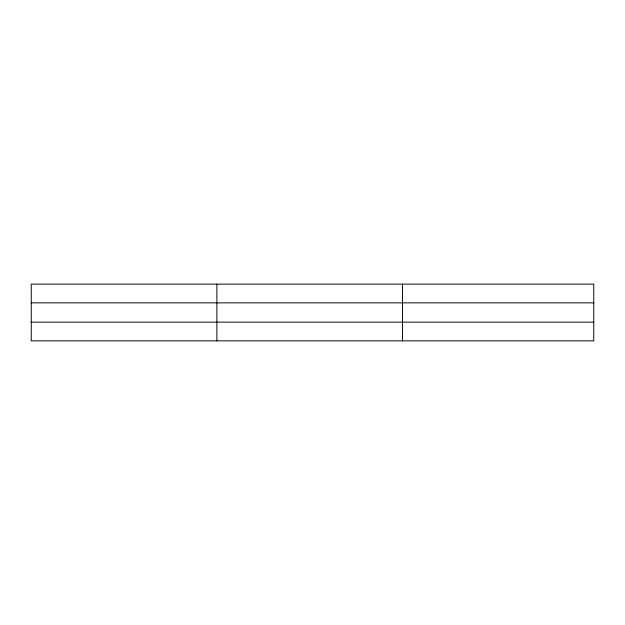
<?xml version="1.0" encoding="UTF-8"?>
<svg xmlns="http://www.w3.org/2000/svg" width="625" height="625" viewBox="0 0 625 625"><rect width="100%" height="100%" fill="white"/><g stroke="black" fill="none" stroke-linecap="round" stroke-linejoin="round"><path stroke-width="0.94" d="M216.875 284.141L216.875 340.859M402.5 284.141L402.5 340.859M593.75 302.859L593.75 284.141L31.25 284.141L31.25 340.859L593.75 340.859L593.75 302.859L31.25 302.859M31.25 322.141L593.75 322.141"/></g></svg>
